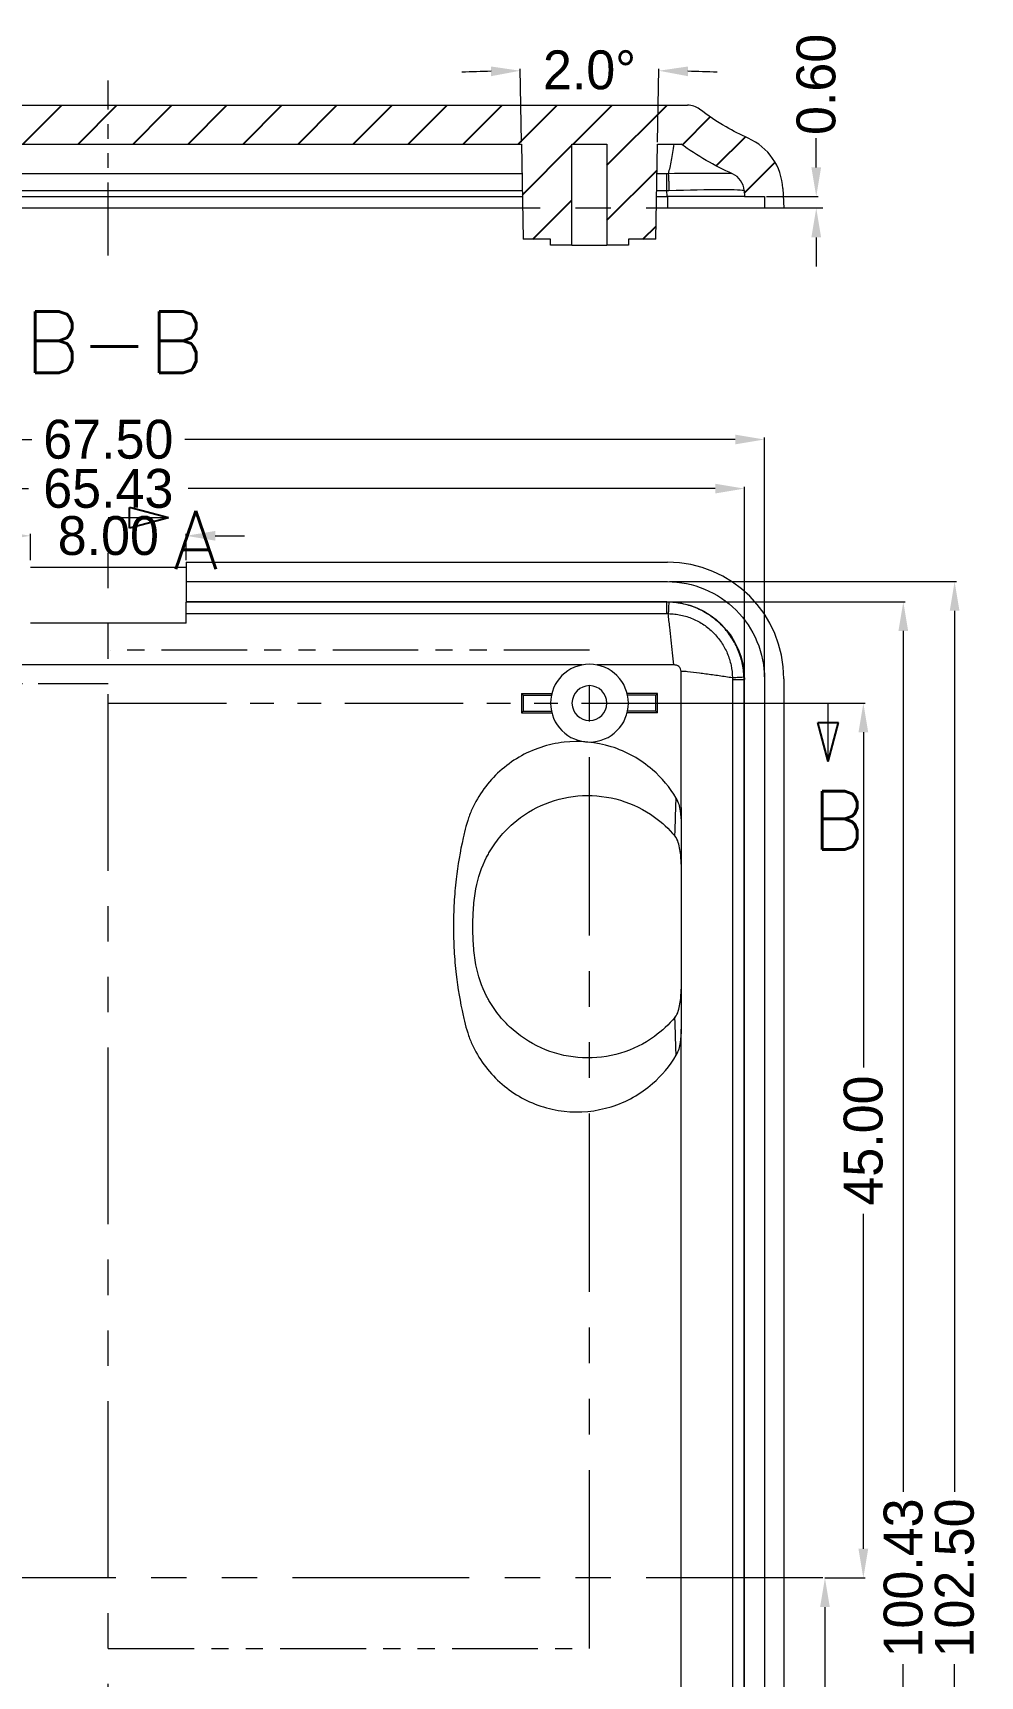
# Model space of a CAD drawing. Extents: x 33 to 501, y 235 to 402.
# Drawn here: x 188.2 to 236.9, y 314.4 to 398.9 of the extents above; entities that cross this region are included whole.
import ezdxf

# ---------------------------------------------------------------- set-up
doc = ezdxf.new("R2010")
doc.units = 0
doc.header["$MEASUREMENT"] = 0
doc.linetypes.add('PHANTOM', pattern=[2.5, 1.25, -0.25, 0.25, -0.25, 0.25, -0.25])
doc.layers.add('10', color=7, linetype='Continuous')
doc.layers.add('TOP', color=7, linetype='Continuous')
doc.styles.add('blockfont', font='simplex.shx', dxfattribs={"bigfont": 'bigfont'})
doc.dimstyles.new('2', dxfattribs={"dimtxt": 2, "dimasz": 1.5, "dimexe": 0.1, "dimexo": 0.1, "dimgap": 0.1, "dimtad": 0, "dimzin": 0, "dimdsep": 46, "dimtxsty": 'Standard', "dimcen": 0, "dimclrd": 4, "dimclre": 4, "dimclrt": 3, "dimadec": 1, "dimazin": 0, "dimtfac": 1, "dimtofl": 0, "dimtmove": 0, "dimatfit": 3, "dimfxl": 0, "dimtolj": 1, "dimtzin": 0, "dimlwd": 9, "dimlwe": 9, "dimarcsym": 0})

# ---------------------------------------------------------------- blocks, each defined once
blk = doc.blocks.new('HATCH3')
at = {"color": 200, "linetype": 'Continuous'}
for p, q in [((178.712, 395.188), (181.475, 397.948)), ((181.101, 394.748), (184.305, 397.948)), ((185.132, 395.948), (187.134, 397.948)), ((185.48, 393.468), (189.36, 397.344)), ((189.36, 397.344), (189.964, 397.948)), ((196.452, 395.948), (198.454, 397.948)), ((199.282, 395.948), (201.284, 397.948)), ((202.111, 395.948), (204.113, 397.948)), ((204.941, 395.948), (206.943, 397.948)), ((207.771, 395.948), (209.773, 397.948)), ((210.601, 395.948), (212.278, 397.623)), ((212.278, 397.623), (212.603, 397.948)), ((213.431, 395.948), (215.433, 397.948)), ((216.261, 395.948), (218.263, 397.948)), ((219.09, 395.948), (221.092, 397.948)), ((221.92, 395.948), (223.922, 397.948)), ((224.75, 395.948), (226.752, 397.948)), ((227.58, 395.948), (229.582, 397.948)), ((230.41, 395.948), (232.412, 397.948)), ((233.24, 395.948), (235.242, 397.948)), ((234.98, 394.86), (238.072, 397.948)), ((238.857, 395.905), (240.294, 397.341)), ((174.666, 393.973), (177.493, 396.797)), ((230.626, 393.337), (233.18, 395.888)), ((240.603, 394.823), (242.098, 396.316)), ((242.036, 393.428), (243.623, 395.013)), ((181.149, 391.969), (183.68, 394.497)), ((234.98, 392.033), (237.557, 394.607)), ((185.587, 390.748), (188.032, 393.191)), ((231.165, 391.048), (233.18, 393.061)), ((182.757, 390.748), (183.68, 391.67)), ((236.824, 391.048), (237.506, 391.729))]:
    blk.add_line(p, q, dxfattribs=at)
blk = doc.blocks.new('ASSORTED_DRAFT1')
at = {"color": 13}
for p, q in [((212.422, 374, 212.422), (210.422, 374.536)), ((210.422, 373.464), (210.422, 374.536)), ((212.422, 374, 212.422), (210.422, 373.464))]:
    blk.add_line(p, q, dxfattribs=at)
blk = doc.blocks.new('ASSORTED_DRAFT3')
at = {"color": 13}
for p, q in [((246.361, 361.47, 246.361), (245.825, 363.47)), ((245.825, 363.47), (246.897, 363.47)), ((246.361, 361.47, 246.361), (246.897, 363.47))]:
    blk.add_line(p, q, dxfattribs=at)
blk = doc.blocks.new('*D16')
at = {"color": 4, "linetype": 'Continuous', "lineweight": 9}
for p, q in [((186.534, 373.078), (185.034, 373.078)), ((188.034, 371.82), (188.034, 373.178)), ((196.034, 371.82), (196.034, 373.178)), ((197.534, 373.078), (199.034, 373.078))]:
    blk.add_line(p, q, dxfattribs=at)
for points in [[(186.534, 373.328), (186.534, 372.828), (188.034, 373.078)], [(197.534, 373.328), (197.534, 372.828), (196.034, 373.078)]]:
    blk.add_solid(points, dxfattribs=at)
at = {"layer": 'Defpoints', "color": 0, "linetype": 'Continuous', "lineweight": 9}
for p in [(188.034, 373.078), (188.034, 371.72), (196.034, 371.72)]:
    blk.add_point(p, dxfattribs=at)
at = {"color": 3, "linetype": 'Continuous', "lineweight": 9, "insert": (192.034, 373.078), "char_height": 2, "attachment_point": 5}
blk.add_mtext('\\A1;8.00', dxfattribs=at)
blk = doc.blocks.new('*D19')
at = {"color": 4, "linetype": 'Continuous', "lineweight": 9}
for p, q in [((159.318, 365.791), (159.318, 375.605)), ((160.818, 375.505), (187.934, 375.505)), ((223.25, 375.505), (196.134, 375.505)), ((224.75, 365.791), (224.75, 375.605))]:
    blk.add_line(p, q, dxfattribs=at)
for points in [[(160.818, 375.755), (160.818, 375.255), (159.318, 375.505)], [(223.25, 375.755), (223.25, 375.255), (224.75, 375.505)]]:
    blk.add_solid(points, dxfattribs=at)
at = {"layer": 'Defpoints', "color": 0, "linetype": 'Continuous', "lineweight": 9}
for p in [(224.75, 375.505), (159.318, 365.691), (224.75, 365.691)]:
    blk.add_point(p, dxfattribs=at)
at = {"color": 3, "linetype": 'Continuous', "lineweight": 9, "insert": (192.034, 375.505), "char_height": 2, "attachment_point": 5}
blk.add_mtext('\\A1;65.43', dxfattribs=at)
blk = doc.blocks.new('*D20')
at = {"color": 4, "linetype": 'Continuous', "lineweight": 9}
for p, q in [((158.284, 365.828), (158.284, 378.132)), ((159.784, 378.032), (188.101, 378.032)), ((224.284, 378.032), (195.967, 378.032)), ((225.784, 365.828), (225.784, 378.132))]:
    blk.add_line(p, q, dxfattribs=at)
for points in [[(159.784, 378.282), (159.784, 377.782), (158.284, 378.032)], [(224.284, 378.282), (224.284, 377.782), (225.784, 378.032)]]:
    blk.add_solid(points, dxfattribs=at)
at = {"layer": 'Defpoints', "color": 0, "linetype": 'Continuous', "lineweight": 9}
for p in [(225.784, 378.032), (158.284, 365.728), (225.784, 365.728)]:
    blk.add_point(p, dxfattribs=at)
at = {"color": 3, "linetype": 'Continuous', "lineweight": 9, "insert": (192.034, 378.032), "char_height": 2, "attachment_point": 5}
blk.add_mtext('\\A1;67.50', dxfattribs=at)
blk = doc.blocks.new('*D21')
at = {"color": 4, "linetype": 'Continuous', "lineweight": 9}
for p, q in [((216.884, 364.47), (230.971, 364.47)), ((230.871, 362.97), (230.871, 345.736)), ((230.871, 320.97), (230.871, 338.203)), ((228.884, 319.47), (230.971, 319.47))]:
    blk.add_line(p, q, dxfattribs=at)
for points in [[(230.621, 362.97), (231.121, 362.97), (230.871, 364.47)], [(230.621, 320.97), (231.121, 320.97), (230.871, 319.47)]]:
    blk.add_solid(points, dxfattribs=at)
at = {"layer": 'Defpoints', "color": 0, "linetype": 'Continuous', "lineweight": 9}
for p in [(216.784, 364.47), (230.871, 364.47), (228.784, 319.47)]:
    blk.add_point(p, dxfattribs=at)
at = {"color": 3, "linetype": 'Continuous', "lineweight": 9, "insert": (230.871, 341.97), "char_height": 2, "attachment_point": 5, "rotation": 90}
blk.add_mtext('\\A1;45.00', dxfattribs=at)
blk = doc.blocks.new('*D22')
at = {"color": 4, "linetype": 'Continuous', "lineweight": 9}
for p, q in [((228.884, 319.47), (228.996, 319.47)), ((228.896, 317.97), (228.896, 300.736)), ((228.896, 275.97), (228.896, 293.203)), ((216.884, 274.47), (228.996, 274.47))]:
    blk.add_line(p, q, dxfattribs=at)
for points in [[(228.646, 317.97), (229.146, 317.97), (228.896, 319.47)], [(228.646, 275.97), (229.146, 275.97), (228.896, 274.47)]]:
    blk.add_solid(points, dxfattribs=at)
at = {"layer": 'Defpoints', "color": 0, "linetype": 'Continuous', "lineweight": 9}
for p in [(228.784, 319.47), (216.784, 274.47), (228.896, 274.47)]:
    blk.add_point(p, dxfattribs=at)
at = {"color": 3, "linetype": 'Continuous', "lineweight": 9, "insert": (228.896, 296.97), "char_height": 2, "attachment_point": 5, "rotation": 90}
blk.add_mtext('\\A1;45.00', dxfattribs=at)
blk = doc.blocks.new('*D27')
at = {"color": 4, "linetype": 'Continuous', "lineweight": 9}
for p, q in [((220.855, 369.685), (233.026, 369.685)), ((232.926, 368.185), (232.926, 323.903)), ((232.926, 270.754), (232.926, 315.036)), ((220.855, 269.254), (233.026, 269.254))]:
    blk.add_line(p, q, dxfattribs=at)
for points in [[(232.676, 368.185), (233.176, 368.185), (232.926, 369.685)], [(232.676, 270.754), (233.176, 270.754), (232.926, 269.254)]]:
    blk.add_solid(points, dxfattribs=at)
at = {"layer": 'Defpoints', "color": 0, "linetype": 'Continuous', "lineweight": 9}
for p in [(220.755, 369.685), (220.755, 269.254), (232.926, 269.254)]:
    blk.add_point(p, dxfattribs=at)
at = {"color": 3, "linetype": 'Continuous', "lineweight": 9, "insert": (232.926, 319.47), "char_height": 2, "attachment_point": 5, "rotation": 90}
blk.add_mtext('\\A1;100.43', dxfattribs=at)
blk = doc.blocks.new('*D28')
at = {"color": 4, "linetype": 'Continuous', "lineweight": 9}
for p, q in [((220.892, 370.72), (235.665, 370.72)), ((235.565, 369.22), (235.565, 323.903)), ((235.565, 269.72), (235.565, 315.036)), ((220.892, 268.22), (235.665, 268.22))]:
    blk.add_line(p, q, dxfattribs=at)
for points in [[(235.315, 369.22), (235.815, 369.22), (235.565, 370.72)], [(235.315, 269.72), (235.815, 269.72), (235.565, 268.22)]]:
    blk.add_solid(points, dxfattribs=at)
at = {"layer": 'Defpoints', "color": 0, "linetype": 'Continuous', "lineweight": 9}
for p in [(220.792, 370.72), (220.792, 268.22), (235.565, 268.22)]:
    blk.add_point(p, dxfattribs=at)
at = {"color": 3, "linetype": 'Continuous', "lineweight": 9, "insert": (235.565, 319.47), "char_height": 2, "attachment_point": 5, "rotation": 90}
blk.add_mtext('\\A1;102.50', dxfattribs=at)
blk = doc.blocks.new('*D42')
at = {"color": 4, "linetype": 'Continuous', "lineweight": 9}
for p, q in [((228.447, 392.031), (228.447, 393.531)), ((225.884, 390.531), (228.547, 390.531)), ((228.684, 389.931), (228.347, 389.931)), ((228.447, 388.431), (228.447, 386.931))]:
    blk.add_line(p, q, dxfattribs=at)
for points in [[(228.197, 392.031), (228.697, 392.031), (228.447, 390.531)], [(228.197, 388.431), (228.697, 388.431), (228.447, 389.931)]]:
    blk.add_solid(points, dxfattribs=at)
at = {"layer": 'Defpoints', "color": 0, "linetype": 'Continuous', "lineweight": 9}
for p in [(225.784, 390.531), (228.447, 390.531), (228.784, 389.931)]:
    blk.add_point(p, dxfattribs=at)
at = {"color": 3, "linetype": 'Continuous', "lineweight": 9, "insert": (228.447, 396.298), "char_height": 2, "attachment_point": 5, "rotation": 90}
blk.add_mtext('\\A1;0.60', dxfattribs=at)
blk = doc.blocks.new('*D45')
at = {"color": 4, "linetype": 'Continuous', "lineweight": 9}
for p, q in [((213.282, 393.331), (213.216, 397.101)), ((220.286, 393.331), (220.351, 397.101))]:
    blk.add_line(p, q, dxfattribs=at)
for start, end in [(91.42064, 91.84128), (88.15872, 88.57936)]:
    blk.add_arc((216.784, 192.717), 204.316, start, end, dxfattribs=at)
for points in [[(211.713, 397.22), (211.724, 396.72), (213.218, 397.001)], [(221.844, 396.72), (221.855, 397.22), (220.35, 397.001)]]:
    blk.add_solid(points, dxfattribs=at)
at = {"layer": 'Defpoints', "color": 0, "linetype": 'Continuous', "lineweight": 9}
for p in [(217.972, 397.029), (213.284, 393.231), (220.284, 393.231), (213.369, 388.331), (220.198, 388.331)]:
    blk.add_point(p, dxfattribs=at)
at = {"color": 3, "linetype": 'Continuous', "lineweight": 9, "insert": (216.784, 397.033), "char_height": 2, "attachment_point": 5}
blk.add_mtext('\\A1;2.0°', dxfattribs=at)

msp = doc.modelspace()

# ---------------------------------------------------------------- linework, layer by layer
at = {"layer": '10', "color": 1, "linetype": 'PHANTOM', "lineweight": 9, "ltscale": 3}
msp.add_line((192.034, 387.503), (192.034, 396.505), dxfattribs=at)
at = {"layer": '10', "color": 7, "linetype": 'Continuous', "lineweight": 9}
for p, q in [((178.384, 395.231), (194.981, 395.231)), ((194.981, 395.231), (221.834, 395.231)), ((222.447, 395.022), (222.446, 395.022)), ((178.489, 393.231), (194.981, 393.231)), ((194.981, 393.231), (213.284, 393.231)), ((213.284, 393.231), (213.369, 388.331)), ((215.884, 393.231), (217.684, 393.231)), ((215.884, 388.031), (215.884, 393.231)), ((217.684, 393.231), (217.684, 388.031)), ((220.198, 388.331), (220.284, 393.231)), ((220.284, 393.231), (221.499, 393.231)), ((220.739, 391.7), (220.739, 390.838)), ((170.737, 390.531), (213.331, 390.531)), ((220.236, 390.531), (220.755, 390.531)), ((220.739, 390.838), (220.755, 390.531)), ((224.75, 390.531), (220.755, 390.531)), ((220.792, 390.531), (220.792, 389.931)), ((224.734, 390.838), (224.75, 390.531)), ((224.75, 390.531), (225.784, 390.531)), ((225.784, 390.531), (225.784, 389.931)), ((226.731, 390.943), (226.784, 389.931)), ((213.341, 389.931), (170.727, 389.931)), ((220.792, 389.931), (220.226, 389.931)), ((226.784, 389.931), (225.784, 389.931)), ((214.784, 388.331), (213.369, 388.331)), ((214.784, 388.031), (214.784, 388.331)), ((215.884, 388.031), (214.784, 388.031)), ((215.884, 388.031), (217.684, 388.031)), ((218.784, 388.031), (217.684, 388.031)), ((218.784, 388.331), (218.784, 388.031)), ((220.198, 388.331), (218.784, 388.331)), ((196.034, 371.72), (220.792, 371.72)), ((196.034, 371.72), (196.034, 370.72)), ((196.034, 370.72), (220.792, 370.72)), ((196.034, 370.72), (196.034, 369.685)), ((220.755, 369.685), (196.034, 369.685)), ((196.034, 369.685), (196.034, 369.669)), ((196.034, 369.075), (196.034, 369.669)), ((220.755, 369.685), (220.739, 369.669)), ((220.739, 369.669), (220.739, 369.075)), ((224.734, 365.675), (224.14, 365.675)), ((224.734, 365.675), (224.75, 365.691)), ((224.75, 273.248), (224.75, 365.691)), ((225.784, 365.728), (225.784, 273.211)), ((226.784, 365.728), (226.784, 273.211)), ((213.284, 364.97), (214.847, 364.97)), ((213.369, 364.884), (213.284, 364.97)), ((213.284, 364.97), (213.284, 363.97)), ((213.369, 364.884), (214.827, 364.884)), ((213.369, 364.884), (213.369, 364.055)), ((220.284, 364.97), (218.72, 364.97)), ((220.198, 364.884), (218.74, 364.884)), ((220.198, 364.884), (220.284, 364.97)), ((220.198, 364.055), (220.198, 364.884)), ((220.284, 363.97), (220.284, 364.97)), ((213.369, 364.055), (213.284, 363.97)), ((213.284, 363.97), (214.847, 363.97)), ((213.369, 364.055), (214.827, 364.055)), ((220.284, 363.97), (218.72, 363.97)), ((220.198, 364.055), (218.74, 364.055)), ((220.198, 364.055), (220.284, 363.97))]:
    msp.add_line(p, q, dxfattribs=at)
at = {"layer": '10', "color": 1, "linetype": 'PHANTOM', "lineweight": 9, "ltscale": 7.27234}
for p, q in [((228.784, 389.931), (155.284, 389.931)), ((192.034, 264.938), (192.034, 374)), ((228.784, 319.47), (155.284, 319.47))]:
    msp.add_line(p, q, dxfattribs=at)
at = {"layer": '10', "color": 1, "linetype": 'Continuous', "lineweight": 9}
for p, q in [((195.126, 374), (192.034, 374)), ((229.065, 361.47), (229.065, 364.47))]:
    msp.add_line(p, q, dxfattribs=at)
at = {"layer": '10', "color": 1, "linetype": 'PHANTOM', "lineweight": 9, "ltscale": 3.522519}
msp.add_line((216.784, 367.196), (192.126, 367.196), dxfattribs=at)
at = {"layer": '10', "color": 1, "linetype": 'PHANTOM', "lineweight": 9, "ltscale": 7.335892}
msp.add_line((216.784, 315.845), (216.784, 367.196), dxfattribs=at)
at = {"layer": '10', "color": 1, "linetype": 'PHANTOM', "lineweight": 9, "ltscale": 3.273965}
msp.add_line((172.064, 365.475), (192.034, 365.475), dxfattribs=at)
at = {"layer": '10', "color": 1, "linetype": 'PHANTOM', "lineweight": 9, "ltscale": 4.869112}
msp.add_line((192.034, 364.47), (229.065, 364.47), dxfattribs=at)
at = {"layer": '10', "color": 1, "linetype": 'PHANTOM', "lineweight": 9, "ltscale": 3.535714}
msp.add_line((192.034, 315.845), (216.784, 315.845), dxfattribs=at)
at = {"layer": '10', "color": 7, "linetype": 'Continuous', "lineweight": 9, "extrusion": (0, 0, -1)}
for radius in [2, 0.9]:
    msp.add_circle((-216.784, 364.47), radius, dxfattribs=at)
at = {"layer": '10', "color": 7, "linetype": 'Continuous', "lineweight": 9}
for centre, radius, start, end in [((221.834, 394.231), 1, 52.22097, 90), ((223.735, 390.786), 3, 3, 66.12684), ((223.735, 390.786), 1, 3, 66.12684)]:
    msp.add_arc(centre, radius, start, end, dxfattribs=at)
msp.add_ellipse((220.776, 365.711), major_axis=(4.254, 4.254), ratio=0.997265, start_param=5.499157, end_param=7.067214, dxfattribs=at)
at = {"layer": '10', "color": 7, "linetype": 'Continuous', "lineweight": 9, "extrusion": (0, 0, -1)}
msp.add_ellipse((220.744, 365.68), major_axis=(2.836, 2.836), ratio=0.997265, start_param=5.499157, end_param=7.067214, dxfattribs=at)
at = {"layer": '10', "color": 7, "linetype": 'Continuous', "lineweight": 9}
for points, knots in [([(224.949, 393.529), (224.559, 393.702), (224.178, 393.896), (223.808, 394.108), (223.335, 394.381), (222.879, 394.687), (222.447, 395.022)], [0, 0, 0, 0, 0.438051, 0.438051, 0.438051, 1, 1, 1, 1]), ([(221.13, 393.231), (221.108, 393.08), (221.084, 392.935), (221.036, 392.656), (221.011, 392.522), (220.961, 392.267), (220.936, 392.145), (220.885, 391.914), (220.86, 391.804), (220.835, 391.701)], [0, 0, 0, 0, 0.25, 0.25, 0.5, 0.5, 0.75, 0.75, 1, 1, 1, 1]), ([(224.14, 391.7), (223.677, 391.905), (223.224, 392.136), (222.786, 392.389), (222.342, 392.646), (221.912, 392.928), (221.499, 393.231)], [0, 0, 0, 0, 0.496924, 0.496924, 0.496924, 1, 1, 1, 1]), ([(213.31, 391.701), (212.453, 391.701), (211.596, 391.701), (210.739, 391.701), (205.406, 391.701), (200.072, 391.701), (194.739, 391.701), (189.504, 391.701), (184.269, 391.701), (179.034, 391.701), (176.275, 391.701), (173.517, 391.701), (170.758, 391.701)], [0, 0, 0, 0, 0.060414, 0.060414, 0.060414, 0.436426, 0.436426, 0.436426, 0.805509, 0.805509, 0.805509, 1, 1, 1, 1]), ([(220.835, 391.701), (220.839, 391.664), (220.842, 391.615), (220.848, 391.528), (220.849, 391.497), (220.853, 391.429), (220.854, 391.392), (220.859, 391.279), (220.862, 391.196), (220.867, 391.023), (220.87, 390.932), (220.872, 390.841)], [0, 0, 0, 0, 0.25, 0.25, 0.375, 0.375, 0.5, 0.5, 0.75, 0.75, 1, 1, 1, 1]), ([(224.131, 391.704), (224.08, 391.715), (223.734, 391.723), (222.547, 391.723), (221.708, 391.714), (220.842, 391.702)], [0, 0, 0, 0, 0.484396, 0.484396, 1, 1, 1, 1]), ([(170.743, 390.838), (178.313, 390.838), (185.883, 390.838), (193.454, 390.838), (197.31, 390.838), (201.166, 390.838), (205.021, 390.838), (207.789, 390.838), (210.557, 390.838), (213.325, 390.838)], [0, 0, 0, 0, 0.533347, 0.533347, 0.533347, 0.805, 0.805, 0.805, 1, 1, 1, 1]), ([(220.872, 390.841), (221.878, 390.87), (222.845, 390.892), (224.271, 390.892), (224.692, 390.872), (224.731, 390.841)], [0, 0, 0, 0, 0.5, 0.5, 1, 1, 1, 1]), ([(225.786, 389.931), (225.782, 389.931), (225.243, 389.931), (223.403, 389.931), (222.11, 389.931), (220.792, 389.931)], [0, 0, 0, 0, 0.5, 0.5, 1, 1, 1, 1]), ([(196.034, 371.443), (194.034, 371.443), (192.034, 371.443), (190.034, 371.443), (189.367, 371.443), (188.701, 371.443), (188.034, 371.443)], [0, 0, 0, 0, 0.75, 0.75, 0.75, 1, 1, 1, 1]), ([(220.792, 370.72), (222.111, 370.72), (223.402, 370.179), (225.242, 368.339), (225.784, 367.046), (225.784, 365.728)], [0, 0, 0, 0, 0.5, 0.5, 1, 1, 1, 1]), ([(220.885, 369.667), (220.876, 369.667), (220.868, 369.667), (220.859, 369.667), (220.819, 369.669), (220.779, 369.669), (220.739, 369.669)], [0, 0, 0, 0, 0.178652, 0.178652, 0.178652, 1, 1, 1, 1]), ([(220.873, 369.669), (220.871, 369.665), (220.87, 369.661), (220.869, 369.656), (220.867, 369.643), (220.864, 369.608), (220.86, 369.557), (220.858, 369.523), (220.855, 369.481), (220.853, 369.433), (220.849, 369.361), (220.844, 369.273), (220.84, 369.177), (220.838, 369.144), (220.837, 369.109), (220.835, 369.074)], [0, 0, 0, 0, 0.078455, 0.078455, 0.078455, 0.385389, 0.385389, 0.385389, 0.587556, 0.587556, 0.587556, 0.894489, 0.894489, 0.894489, 1, 1, 1, 1]), ([(224.731, 365.807), (224.722, 366.059), (224.69, 366.306), (224.608, 366.67), (224.575, 366.791), (224.497, 367.03), (224.452, 367.147), (224.303, 367.49), (224.184, 367.708), (223.974, 368.017), (223.898, 368.118), (223.738, 368.312), (223.654, 368.405), (223.387, 368.672), (223.195, 368.831), (222.888, 369.041), (222.782, 369.106), (222.564, 369.228), (222.451, 369.284), (222.107, 369.434), (221.871, 369.512), (221.508, 369.596), (221.385, 369.618), (221.136, 369.651), (221.011, 369.662), (220.885, 369.667)], [0, 0, 0, 0, 0.125, 0.125, 0.1875, 0.1875, 0.25, 0.25, 0.375, 0.375, 0.4375, 0.4375, 0.5, 0.5, 0.625, 0.625, 0.6875, 0.6875, 0.75, 0.75, 0.875, 0.875, 0.9375, 0.9375, 1, 1, 1, 1]), ([(196.034, 369.075), (199.034, 369.075), (202.034, 369.075), (205.034, 369.075), (209.359, 369.075), (213.684, 369.075), (218.009, 369.075), (218.919, 369.075), (219.829, 369.075), (220.739, 369.075)], [0, 0, 0, 0, 0.364296, 0.364296, 0.364296, 0.889499, 0.889499, 0.889499, 1, 1, 1, 1]), ([(220.739, 369.075), (220.755, 369.075), (220.771, 369.075), (220.803, 369.075), (220.819, 369.074), (220.835, 369.074)], [0, 0, 0, 0, 0.5, 0.5, 1, 1, 1, 1]), ([(221.13, 366.435), (221.108, 366.64), (221.084, 366.849), (221.036, 367.275), (221.011, 367.492), (220.961, 367.933), (220.936, 368.157), (220.885, 368.611), (220.86, 368.841), (220.835, 369.074)], [0, 0, 0, 0, 0.25, 0.25, 0.5, 0.5, 0.75, 0.75, 1, 1, 1, 1]), ([(220.842, 369.073), (220.95, 369.071), (221.059, 369.064), (221.273, 369.04), (221.379, 369.023), (221.693, 368.956), (221.896, 368.893), (222.194, 368.767), (222.292, 368.72), (222.481, 368.618), (222.572, 368.562), (222.838, 368.384), (223.003, 368.248), (223.233, 368.018), (223.306, 367.938), (223.443, 367.771), (223.508, 367.684), (223.687, 367.417), (223.789, 367.23), (223.914, 366.934), (223.951, 366.832), (224.016, 366.626), (224.043, 366.522), (224.11, 366.207), (224.134, 365.994), (224.137, 365.778)], [0, 0, 0, 0, 0.0625, 0.0625, 0.125, 0.125, 0.25, 0.25, 0.3125, 0.3125, 0.375, 0.375, 0.5, 0.5, 0.5625, 0.5625, 0.625, 0.625, 0.75, 0.75, 0.8125, 0.8125, 0.875, 0.875, 1, 1, 1, 1]), ([(216.411, 366.435), (213.947, 366.435), (211.482, 366.435), (209.018, 366.435), (201.338, 366.435), (193.658, 366.435), (185.978, 366.435), (183.482, 366.435), (180.985, 366.435), (178.489, 366.435)], [0, 0, 0, 0, 0.194961, 0.194961, 0.194961, 0.80251, 0.80251, 0.80251, 1, 1, 1, 1]), ([(221.499, 366.104), (221.496, 366.15), (221.485, 366.195), (221.456, 366.258), (221.445, 366.278), (221.418, 366.315), (221.402, 366.332), (221.35, 366.378), (221.309, 366.401), (221.244, 366.423), (221.222, 366.428), (221.176, 366.435), (221.153, 366.435), (221.13, 366.435)], [0, 0, 0, 0, 0.25, 0.25, 0.375, 0.375, 0.5, 0.5, 0.75, 0.75, 0.875, 0.875, 1, 1, 1, 1]), ([(224.138, 365.771), (223.907, 365.805), (223.444, 365.872), (222.881, 365.956), (222.342, 366.02), (221.917, 366.087), (221.61, 366.099), (221.499, 366.104)], [0, 0, 0, 0, 0.250844, 0.501704, 0.630228, 0.866765, 1, 1, 1, 1]), ([(224.734, 365.808), (224.729, 365.807), (224.725, 365.806), (224.721, 365.805), (224.707, 365.803), (224.673, 365.8), (224.621, 365.796), (224.587, 365.794), (224.546, 365.791), (224.498, 365.788), (224.426, 365.784), (224.338, 365.78), (224.242, 365.776), (224.208, 365.774), (224.174, 365.773), (224.138, 365.771)], [0, 0, 0, 0, 0.078461, 0.078461, 0.078461, 0.385395, 0.385395, 0.385395, 0.587224, 0.587224, 0.587224, 0.894157, 0.894157, 0.894157, 1, 1, 1, 1]), ([(224.14, 365.675), (224.14, 365.008), (224.14, 364.341), (224.14, 363.675), (224.14, 361.008), (224.14, 358.341), (224.14, 355.675), (224.14, 345.008), (224.14, 334.341), (224.14, 323.675), (224.14, 315.273), (224.14, 306.871), (224.14, 298.47), (224.14, 296.811), (224.14, 295.153), (224.14, 293.494), (224.14, 286.751), (224.14, 280.008), (224.14, 273.264)], [0, 0, 0, 0, 0.021643, 0.021643, 0.021643, 0.108213, 0.108213, 0.108213, 0.454494, 0.454494, 0.454494, 0.727247, 0.727247, 0.727247, 0.781086, 0.781086, 0.781086, 1, 1, 1, 1]), ([(224.734, 273.264), (224.734, 283.306), (224.734, 293.348), (224.734, 303.39), (224.734, 324.151), (224.734, 344.913), (224.734, 365.675)], [0, 0, 0, 0, 0.325994, 0.325994, 0.325994, 1, 1, 1, 1]), ([(221.241, 359.584), (220.918, 360.13), (219.978, 361.262), (217.952, 362.392), (215.455, 362.629), (213.074, 361.84), (211.525, 360.439), (210.799, 359.194), (210.509, 358.429), (210.374, 357.935), (210.146, 356.938), (209.942, 355.726), (209.808, 354.197), (209.772, 352.97), (209.808, 351.742), (209.942, 350.213), (210.146, 349.001), (210.374, 348.004), (210.509, 347.51), (210.799, 346.745), (211.525, 345.5), (213.074, 344.099), (215.455, 343.31), (217.952, 343.547), (219.978, 344.677), (220.918, 345.809), (221.241, 346.355)], [0, 0, 0, 0, 0.049848, 0.114155, 0.178463, 0.24277, 0.307078, 0.339231, 0.355308, 0.371385, 0.379423, 0.435693, 0.467846, 0.5, 0.532154, 0.564307, 0.620577, 0.628615, 0.644692, 0.660769, 0.692922, 0.75723, 0.821537, 0.885845, 0.950152, 1, 1, 1, 1]), ([(221.178, 348.302), (220.869, 347.936), (220.031, 347.158), (218.403, 346.357), (216.424, 346.115), (214.477, 346.538), (213.061, 347.405), (212.26, 348.232), (211.867, 348.756), (211.649, 349.103), (211.259, 349.823), (210.939, 350.763), (210.812, 351.988), (210.77, 352.97), (210.812, 353.952), (210.939, 355.176), (211.259, 356.116), (211.649, 356.836), (211.867, 357.183), (212.26, 357.708), (213.061, 358.534), (214.477, 359.401), (216.424, 359.824), (218.403, 359.582), (220.031, 358.781), (220.869, 358.004), (221.178, 357.637)], [0, 0, 0, 0, 0.047337, 0.112003, 0.176669, 0.241335, 0.306002, 0.338335, 0.354501, 0.370668, 0.378751, 0.435334, 0.467667, 0.5, 0.532333, 0.564666, 0.621249, 0.629332, 0.645499, 0.661665, 0.693998, 0.758665, 0.823331, 0.887997, 0.952663, 1, 1, 1, 1]), ([(221.178, 357.637), (221.182, 357.769), (221.187, 357.9), (221.191, 358.032), (221.198, 358.234), (221.204, 358.437), (221.211, 358.639), (221.217, 358.842), (221.224, 359.044), (221.23, 359.246), (221.233, 359.359), (221.237, 359.471), (221.241, 359.584)], [0, 0, 0, 0, 0.202595, 0.202595, 0.202595, 0.514385, 0.514385, 0.514385, 0.826168, 0.826168, 0.826168, 1, 1, 1, 1]), ([(221.241, 359.584), (221.359, 359.383), (221.409, 359.154), (221.483, 358.7), (221.499, 358.471), (221.499, 358.24)], [0, 0, 0, 0, 0.5, 0.5, 1, 1, 1, 1]), ([(221.499, 356.19), (221.499, 356.441), (221.481, 356.69), (221.394, 357.182), (221.342, 357.443), (221.178, 357.637)], [0, 0, 0, 0, 0.5, 0.5, 1, 1, 1, 1]), ([(221.178, 348.302), (221.343, 348.498), (221.393, 348.755), (221.481, 349.247), (221.499, 349.499), (221.499, 349.75)], [0, 0, 0, 0, 0.5, 0.5, 1, 1, 1, 1]), ([(221.241, 346.355), (221.237, 346.468), (221.233, 346.58), (221.23, 346.693), (221.224, 346.895), (221.217, 347.098), (221.211, 347.3), (221.204, 347.502), (221.198, 347.705), (221.191, 347.907), (221.187, 348.039), (221.182, 348.171), (221.178, 348.302)], [0, 0, 0, 0, 0.173832, 0.173832, 0.173832, 0.485615, 0.485615, 0.485615, 0.797405, 0.797405, 0.797405, 1, 1, 1, 1]), ([(221.499, 347.699), (221.499, 347.468), (221.483, 347.239), (221.409, 346.786), (221.359, 346.556), (221.241, 346.355)], [0, 0, 0, 0, 0.5, 0.5, 1, 1, 1, 1]), ([(221.499, 272.874), (221.499, 274.665), (221.499, 276.456), (221.499, 278.247), (221.499, 291.988), (221.499, 305.729), (221.499, 319.47), (221.499, 323.507), (221.499, 327.544), (221.499, 331.581), (221.499, 336.954), (221.499, 342.327), (221.499, 347.699)], [0, 0, 0, 0, 0.071813, 0.071813, 0.071813, 0.622725, 0.622725, 0.622725, 0.784591, 0.784591, 0.784591, 1, 1, 1, 1])]:
    msp.add_open_spline(points, degree=3, knots=knots, dxfattribs=at)
for points in [[(220.739, 391.7), (220.578, 391.7), (220.417, 391.7), (220.256, 391.7)], [(220.835, 391.701), (220.803, 391.701), (220.771, 391.7), (220.739, 391.7)], [(220.241, 390.838), (220.407, 390.838), (220.573, 390.838), (220.739, 390.838)], [(220.739, 390.838), (220.783, 390.839), (220.827, 390.84), (220.872, 390.841)], [(220.739, 369.669), (212.504, 369.669), (204.269, 369.669), (196.034, 369.669)], [(196.034, 368.58), (193.367, 368.58), (190.701, 368.58), (188.034, 368.58)], [(196.034, 368.58), (196.034, 368.744), (196.034, 368.909), (196.034, 369.075)], [(221.13, 366.435), (219.805, 366.435), (218.481, 366.435), (217.156, 366.435)], [(221.499, 359.097), (221.499, 361.432), (221.499, 363.768), (221.499, 366.104)], [(224.138, 365.771), (224.139, 365.739), (224.14, 365.707), (224.14, 365.675)], [(224.734, 365.675), (224.734, 365.719), (224.733, 365.763), (224.731, 365.807)], [(221.499, 359.097), (221.499, 358.811), (221.499, 358.525), (221.499, 358.24)], [(221.499, 358.24), (221.499, 354.726), (221.499, 351.213), (221.499, 347.699)]]:
    msp.add_open_spline(points, degree=3, dxfattribs=at)

# ---------------------------------------------------------------- block references
at = {"layer": '10', "color": 200, "linetype": 'Continuous', "lineweight": 9}
msp.add_blockref('HATCH3', (-17.296, -2.717), dxfattribs=at)
at = {"layer": 'TOP', "color": 1, "linetype": 'Continuous', "lineweight": 9}
for name in ['ASSORTED_DRAFT1', 'ASSORTED_DRAFT3']:
    msp.add_blockref(name, (-17.296, 0), dxfattribs=at)

# ---------------------------------------------------------------- texts
at = {"layer": 'TOP', "color": 1, "linetype": 'Continuous', "lineweight": 9, "line_spacing_factor": 0.903614, "style": 'blockfont'}
for s, insert, char_height, attachment_point in [('\\W01.000; \\H3.17;B-B\\H3.17;', (191.259, 381.453), 3.175, 8), ('\\W01.000;A', (195.38, 371.359), 3, 7), ('\\W01.000;B', (228.242, 356.943), 3, 7)]:
    msp.add_mtext(s, dxfattribs=dict(at, insert=insert, char_height=char_height, attachment_point=attachment_point))

# ---------------------------------------------------------------- dimensions: what is measured, and where the dimension line sits
at = {"linetype": 'Continuous', "lineweight": 9}
dim = msp.add_angular_dim_2l(base=(217.972, 397.029), line1=((213.284, 393.231), (213.369, 388.331)), line2=((220.198, 388.331), (220.284, 393.231)), dimstyle='2', dxfattribs=at)
dim.commit()
dim.dimension.update_dxf_attribs({"geometry": '*D45', "text_midpoint": (216.784, 397.033)})
for base, p1, p2, picture, middle in [((228.447, 390.531), (228.784, 389.931), (225.784, 390.531), '*D42', (228.447, 396.298)), ((235.565, 268.22), (220.792, 370.72), (220.792, 268.22), '*D28', (235.565, 319.47)), ((232.926, 269.254), (220.755, 369.685), (220.755, 269.254), '*D27', (232.926, 319.47)), ((230.871, 364.47), (228.784, 319.47), (216.784, 364.47), '*D21', (230.871, 341.97)), ((228.896, 274.47), (228.784, 319.47), (216.784, 274.47), '*D22', (228.896, 296.97))]:
    dim = msp.add_linear_dim(base=base, p1=p1, p2=p2, angle=90, dimstyle='2', dxfattribs=at)
    dim.commit()
    dim.dimension.update_dxf_attribs({"geometry": picture, "text_midpoint": middle})
for base, p1, p2, picture, middle in [((225.784, 378.032), (158.284, 365.728), (225.784, 365.728), '*D20', (192.034, 378.032)), ((224.75, 375.505), (159.318, 365.691), (224.75, 365.691), '*D19', (192.034, 375.505)), ((188.034, 373.078), (196.034, 371.72), (188.034, 371.72), '*D16', (192.034, 373.078))]:
    dim = msp.add_linear_dim(base=base, p1=p1, p2=p2, dimstyle='2', dxfattribs=at)
    dim.commit()
    dim.dimension.update_dxf_attribs({"geometry": picture, "text_midpoint": middle})

doc.saveas('drawing.dxf')
